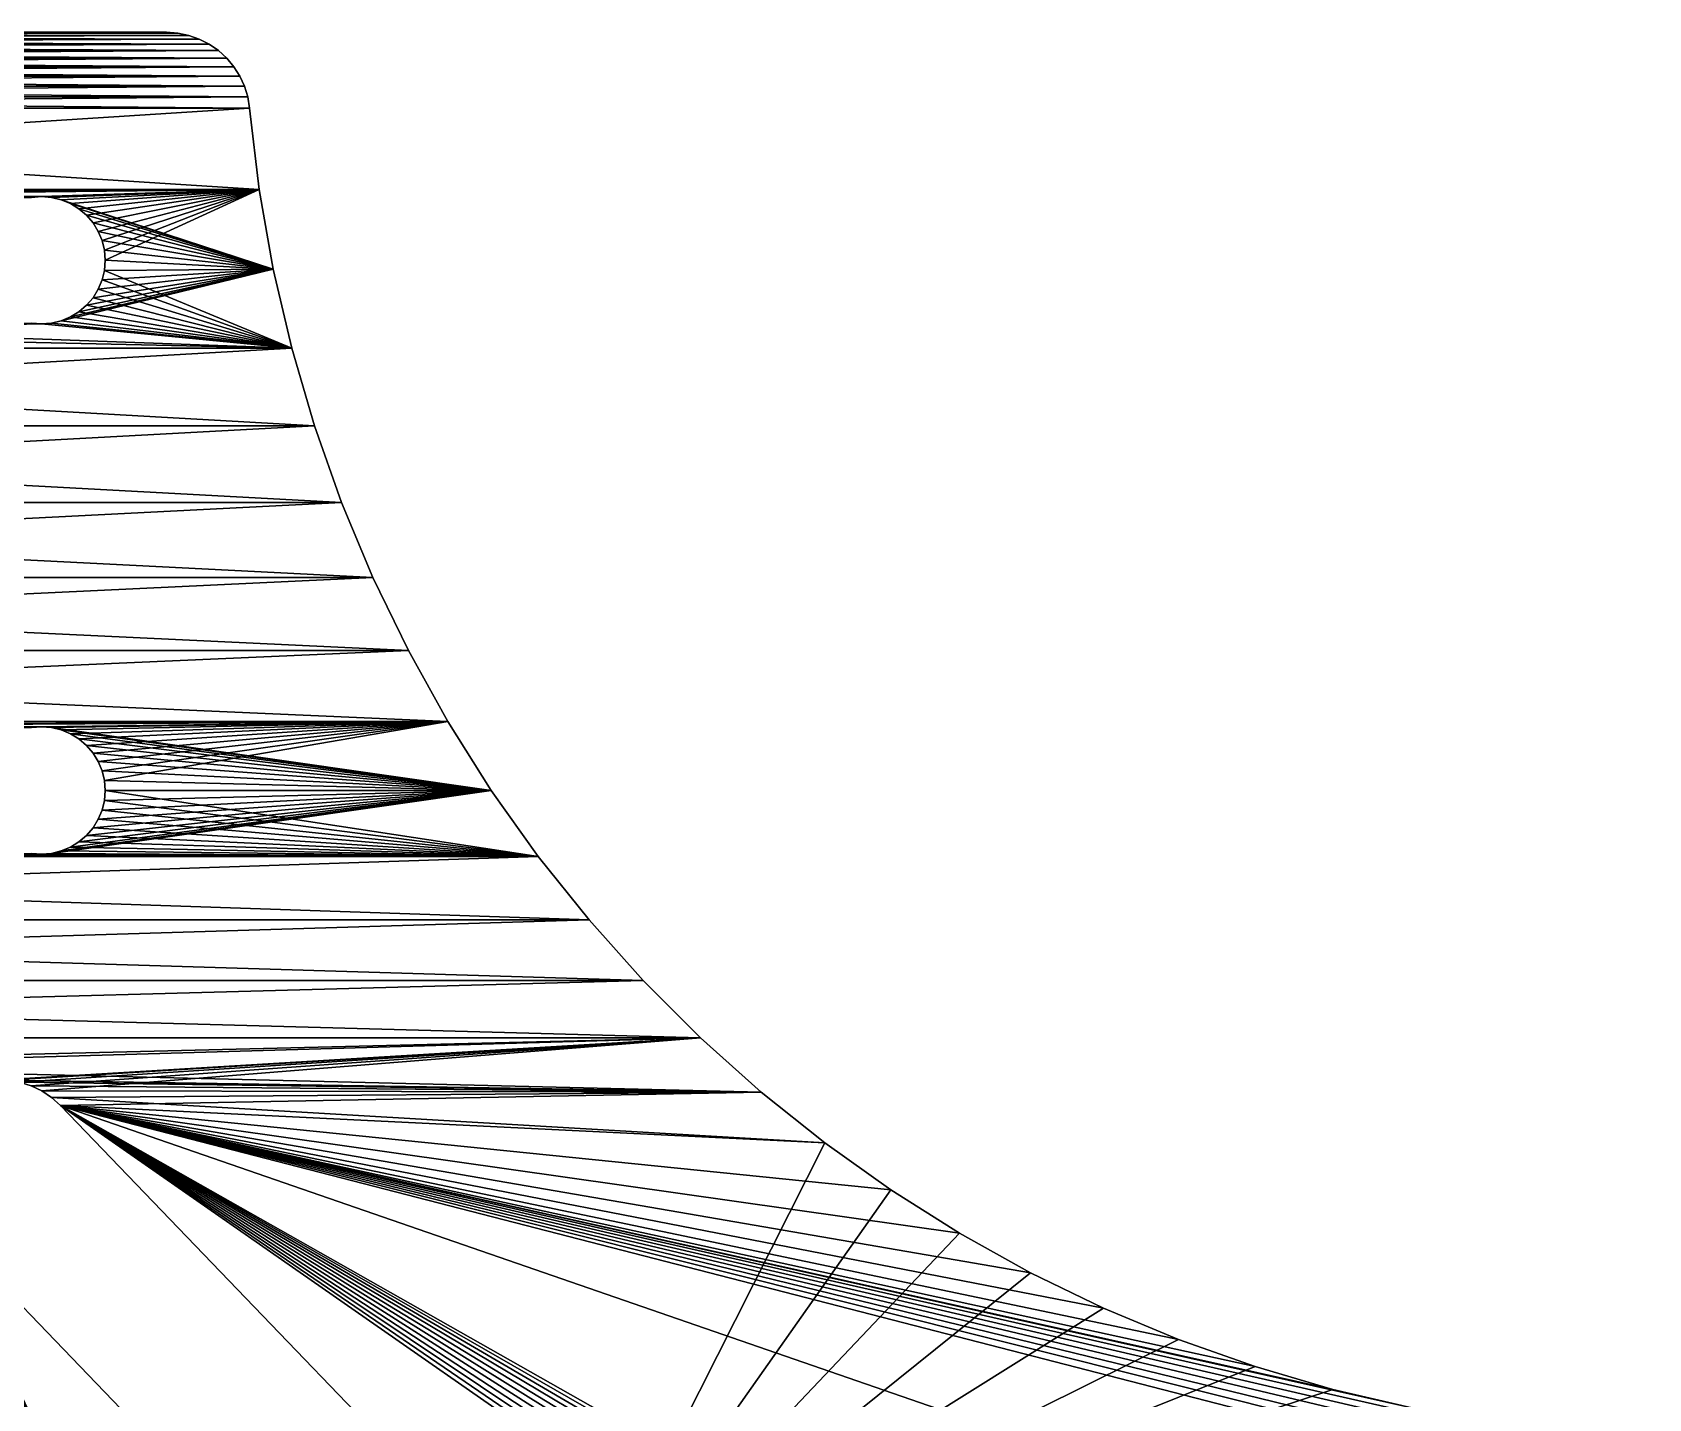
# Model space of a CAD drawing. Header units: millimetres. Extents: x -48.7 to 48.7, y -48.7 to 48.7.
# Drawn here: x 9.94 to 48.66, y 15.93 to 48.66 of the extents above; entities that cross this region are included whole.
import ezdxf

# ---------------------------------------------------------------- set-up
doc = ezdxf.new("R2010")
doc.units = ezdxf.units.MM
doc.header["$LTSCALE"] = 65.185185
for name, color, linetype in [('1', 7, 'CONTINUOUS'), ('125', 7, 'CONTINUOUS'), ('126', 7, 'CONTINUOUS'), ('127', 7, 'CONTINUOUS'), ('2', 7, 'CONTINUOUS'), ('45', 7, 'CONTINUOUS'), ('46', 7, 'CONTINUOUS'), ('47', 7, 'CONTINUOUS'), ('48', 7, 'CONTINUOUS'), ('95', 7, 'CONTINUOUS'), ('96', 7, 'CONTINUOUS'), ('97', 7, 'CONTINUOUS')]:
    doc.layers.add(name, color=color, linetype=linetype)

msp = doc.modelspace()

# ---------------------------------------------------------------- linework, layer by layer
at = {"layer": '1', "linetype": 'CONTINUOUS'}
for points in [[(-13.936, 48.5), (14.176, 48.377), (-14.176, 48.377), (-13.936, 48.5)], [(-13.687, 48.587), (13.936, 48.5), (-13.936, 48.5), (-13.687, 48.587)], [(13.936, 48.5), (14.176, 48.377), (-13.936, 48.5), (13.936, 48.5)], [(-13.425, 48.64), (13.687, 48.587), (-13.687, 48.587), (-13.425, 48.64)], [(13.687, 48.587), (13.936, 48.5), (-13.687, 48.587), (13.687, 48.587)], [(-13.151, 48.66), (13.425, 48.64), (-13.425, 48.64), (-13.151, 48.66)], [(13.425, 48.64), (13.687, 48.587), (-13.425, 48.64), (13.425, 48.64)], [(13.151, 48.66), (13.425, 48.64), (-13.151, 48.66), (13.151, 48.66)], [(-14.595, 48.044), (14.768, 47.835), (-14.768, 47.835), (-14.595, 48.044)], [(-14.399, 48.223), (14.595, 48.044), (-14.595, 48.044), (-14.399, 48.223)], [(14.595, 48.044), (14.768, 47.835), (-14.595, 48.044), (14.595, 48.044)], [(-14.176, 48.377), (14.399, 48.223), (-14.399, 48.223), (-14.176, 48.377)], [(14.399, 48.223), (14.595, 48.044), (-14.399, 48.223), (14.399, 48.223)], [(14.176, 48.377), (14.399, 48.223), (-14.176, 48.377), (14.176, 48.377)], [(-14.768, 47.835), (14.912, 47.607), (-14.912, 47.607), (-14.768, 47.835)], [(14.768, 47.835), (14.912, 47.607), (-14.768, 47.835), (14.768, 47.835)], [(-15.021, 47.368), (15.098, 47.112), (-15.098, 47.112), (-15.021, 47.368)], [(-14.912, 47.607), (15.021, 47.368), (-15.021, 47.368), (-14.912, 47.607)], [(15.021, 47.368), (15.098, 47.112), (-15.021, 47.368), (15.021, 47.368)], [(14.912, 47.607), (15.021, 47.368), (-14.912, 47.607), (14.912, 47.607)], [(-15.098, 47.112), (15.143, 46.841), (-15.143, 46.841), (-15.098, 47.112)], [(15.098, 47.112), (15.143, 46.841), (-15.098, 47.112), (15.098, 47.112)], [(-15.143, 46.841), (15.375, 44.897), (-15.375, 44.897), (-15.143, 46.841)], [(15.143, 46.841), (15.375, 44.897), (-15.143, 46.841), (15.143, 46.841)], [(10.16, 44.724), (0, 44.724), (-15.375, 44.897), (10.16, 44.724)], [(15.375, 44.897), (10.16, 44.724), (-15.375, 44.897), (15.375, 44.897)], [(9.921, 44.706), (0, 44.724), (10.16, 44.724), (9.921, 44.706)], [(10.399, 44.706), (10.16, 44.724), (15.375, 44.897), (10.399, 44.706)], [(10.631, 44.65), (10.399, 44.706), (15.375, 44.897), (10.631, 44.65)], [(15.711, 42.983), (10.631, 44.65), (15.375, 44.897), (15.711, 42.983)], [(10.853, 44.558), (10.631, 44.65), (15.711, 42.983), (10.853, 44.558)], [(11.055, 44.434), (10.853, 44.558), (15.711, 42.983), (11.055, 44.434)], [(11.239, 44.277), (11.055, 44.434), (15.711, 42.983), (11.239, 44.277)], [(11.393, 44.097), (11.239, 44.277), (15.711, 42.983), (11.393, 44.097)], [(11.519, 43.891), (11.393, 44.097), (15.711, 42.983), (11.519, 43.891)], [(11.61, 43.672), (11.519, 43.891), (15.711, 42.983), (11.61, 43.672)], [(11.665, 43.442), (11.61, 43.672), (15.711, 42.983), (11.665, 43.442)], [(11.685, 43.2), (11.665, 43.442), (15.711, 42.983), (11.685, 43.2)], [(11.665, 42.958), (11.685, 43.2), (15.711, 42.983), (11.665, 42.958)], [(16.152, 41.096), (11.665, 42.958), (15.711, 42.983), (16.152, 41.096)], [(11.519, 42.509), (11.61, 42.728), (16.152, 41.096), (11.519, 42.509)], [(11.61, 42.728), (11.665, 42.958), (16.152, 41.096), (11.61, 42.728)], [(11.239, 42.123), (11.393, 42.303), (16.152, 41.096), (11.239, 42.123)], [(11.393, 42.303), (11.519, 42.509), (16.152, 41.096), (11.393, 42.303)], [(10.631, 41.75), (10.853, 41.842), (16.152, 41.096), (10.631, 41.75)], [(10.853, 41.842), (11.055, 41.966), (16.152, 41.096), (10.853, 41.842)], [(11.055, 41.966), (11.239, 42.123), (16.152, 41.096), (11.055, 41.966)], [(-10.16, 41.676), (16.152, 41.096), (-16.152, 41.096), (-10.16, 41.676)], [(-10.16, 41.676), (0, 41.676), (16.152, 41.096), (-10.16, 41.676)], [(0, 41.676), (0.239, 41.694), (10.16, 41.676), (0, 41.676)], [(0, 41.676), (10.16, 41.676), (16.152, 41.096), (0, 41.676)], [(10.16, 41.676), (0.239, 41.694), (9.921, 41.694), (10.16, 41.676)], [(10.16, 41.676), (10.399, 41.694), (16.152, 41.096), (10.16, 41.676)], [(10.399, 41.694), (10.631, 41.75), (16.152, 41.096), (10.399, 41.694)], [(-16.152, 41.096), (16.698, 39.233), (-16.698, 39.233), (-16.152, 41.096)], [(16.152, 41.096), (16.698, 39.233), (-16.152, 41.096), (16.152, 41.096)], [(-16.698, 39.233), (17.349, 37.395), (-17.349, 37.395), (-16.698, 39.233)], [(16.698, 39.233), (17.349, 37.395), (-16.698, 39.233), (16.698, 39.233)], [(-17.349, 37.395), (18.1, 35.599), (-18.1, 35.599), (-17.349, 37.395)], [(17.349, 37.395), (18.1, 35.599), (-17.349, 37.395), (17.349, 37.395)], [(-18.1, 35.599), (18.948, 33.853), (-18.948, 33.853), (-18.1, 35.599)], [(18.1, 35.599), (18.948, 33.853), (-18.1, 35.599), (18.1, 35.599)], [(-18.948, 33.853), (19.895, 32.149), (-19.895, 32.149), (-18.948, 33.853)], [(18.948, 33.853), (19.895, 32.149), (-18.948, 33.853), (18.948, 33.853)], [(10.16, 32.024), (0, 32.024), (-19.895, 32.149), (10.16, 32.024)], [(19.895, 32.149), (10.16, 32.024), (-19.895, 32.149), (19.895, 32.149)], [(10.399, 32.006), (10.16, 32.024), (19.895, 32.149), (10.399, 32.006)], [(20.934, 30.502), (10.399, 32.006), (19.895, 32.149), (20.934, 30.502)], [(9.921, 32.006), (0, 32.024), (10.16, 32.024), (9.921, 32.006)], [(10.631, 31.95), (10.399, 32.006), (20.934, 30.502), (10.631, 31.95)], [(10.853, 31.858), (10.631, 31.95), (20.934, 30.502), (10.853, 31.858)], [(11.055, 31.734), (10.853, 31.858), (20.934, 30.502), (11.055, 31.734)], [(11.239, 31.577), (11.055, 31.734), (20.934, 30.502), (11.239, 31.577)], [(11.393, 31.397), (11.239, 31.577), (20.934, 30.502), (11.393, 31.397)], [(11.519, 31.191), (11.393, 31.397), (20.934, 30.502), (11.519, 31.191)], [(11.61, 30.972), (11.519, 31.191), (20.934, 30.502), (11.61, 30.972)], [(11.665, 30.742), (11.61, 30.972), (20.934, 30.502), (11.665, 30.742)], [(11.685, 30.5), (11.665, 30.742), (20.934, 30.502), (11.685, 30.5)], [(11.61, 30.028), (11.665, 30.258), (22.059, 28.922), (11.61, 30.028)], [(11.665, 30.258), (11.685, 30.5), (22.059, 28.922), (11.665, 30.258)], [(22.059, 28.922), (11.685, 30.5), (20.934, 30.502), (22.059, 28.922)], [(11.519, 29.809), (11.61, 30.028), (22.059, 28.922), (11.519, 29.809)], [(11.239, 29.423), (11.393, 29.603), (22.059, 28.922), (11.239, 29.423)], [(11.393, 29.603), (11.519, 29.809), (22.059, 28.922), (11.393, 29.603)], [(10.399, 28.994), (10.631, 29.05), (22.059, 28.922), (10.399, 28.994)], [(10.631, 29.05), (10.853, 29.142), (22.059, 28.922), (10.631, 29.05)], [(10.853, 29.142), (11.055, 29.266), (22.059, 28.922), (10.853, 29.142)], [(11.055, 29.266), (11.239, 29.423), (22.059, 28.922), (11.055, 29.266)], [(-22.059, 28.922), (23.276, 27.399), (-23.276, 27.399), (-22.059, 28.922)], [(-10.16, 28.976), (22.059, 28.922), (-22.059, 28.922), (-10.16, 28.976)], [(22.059, 28.922), (23.276, 27.399), (-22.059, 28.922), (22.059, 28.922)], [(-10.16, 28.976), (0, 28.976), (22.059, 28.922), (-10.16, 28.976)], [(0, 28.976), (0.239, 28.994), (10.16, 28.976), (0, 28.976)], [(0, 28.976), (10.16, 28.976), (22.059, 28.922), (0, 28.976)], [(10.16, 28.976), (0.239, 28.994), (9.921, 28.994), (10.16, 28.976)], [(10.16, 28.976), (10.399, 28.994), (22.059, 28.922), (10.16, 28.976)], [(-23.276, 27.399), (24.575, 25.947), (-24.575, 25.947), (-23.276, 27.399)], [(23.276, 27.399), (24.575, 25.947), (-23.276, 27.399), (23.276, 27.399)], [(-24.575, 25.947), (25.947, 24.575), (-25.947, 24.575), (-24.575, 25.947)], [(24.575, 25.947), (25.947, 24.575), (-24.575, 25.947), (24.575, 25.947)], [(25.947, 24.575), (27.399, 23.276), (-25.947, 24.575), (25.947, 24.575)], [(-25.947, 24.575), (27.399, 23.276), (9.069, 23.563), (-25.947, 24.575)], [(9.069, 23.563), (27.399, 23.276), (9.355, 23.558), (9.069, 23.563)], [(9.355, 23.558), (27.399, 23.276), (9.635, 23.512), (9.355, 23.558)], [(9.635, 23.512), (27.399, 23.276), (9.909, 23.426), (9.635, 23.512)], [(9.909, 23.426), (27.399, 23.276), (10.163, 23.304), (9.909, 23.426)], [(10.163, 23.304), (27.399, 23.276), (10.398, 23.147), (10.163, 23.304)], [(27.399, 23.276), (28.922, 22.059), (10.398, 23.147), (27.399, 23.276)], [(10.398, 23.147), (28.922, 22.059), (10.614, 22.953), (10.398, 23.147)], [(28.995, 10.402), (28.975, 10.16), (10.614, 22.953), (28.995, 10.402)], [(10.614, 22.953), (28.975, 10.16), (22.917, 10.16), (10.614, 22.953)], [(29.05, 10.632), (28.995, 10.402), (10.614, 22.953), (29.05, 10.632)], [(29.141, 10.851), (29.05, 10.632), (10.614, 22.953), (29.141, 10.851)], [(29.267, 11.057), (29.141, 10.851), (10.614, 22.953), (29.267, 11.057)], [(29.421, 11.237), (29.267, 11.057), (10.614, 22.953), (29.421, 11.237)], [(29.605, 11.394), (29.421, 11.237), (10.614, 22.953), (29.605, 11.394)], [(29.807, 11.518), (29.605, 11.394), (10.614, 22.953), (29.807, 11.518)], [(30.029, 11.61), (29.807, 11.518), (10.614, 22.953), (30.029, 11.61)], [(30.261, 11.666), (30.029, 11.61), (10.614, 22.953), (30.261, 11.666)], [(30.5, 11.684), (30.261, 11.666), (10.614, 22.953), (30.5, 11.684)], [(43.2, 11.684), (30.5, 11.684), (10.614, 22.953), (43.2, 11.684)], [(48.66, 13.151), (43.2, 11.684), (10.614, 22.953), (48.66, 13.151)], [(48.64, 13.425), (48.66, 13.151), (10.614, 22.953), (48.64, 13.425)], [(48.587, 13.687), (48.64, 13.425), (10.614, 22.953), (48.587, 13.687)], [(48.5, 13.936), (48.587, 13.687), (10.614, 22.953), (48.5, 13.936)], [(48.377, 14.176), (48.5, 13.936), (10.614, 22.953), (48.377, 14.176)], [(48.223, 14.399), (48.377, 14.176), (10.614, 22.953), (48.223, 14.399)], [(42.983, 15.711), (48.223, 14.399), (10.614, 22.953), (42.983, 15.711)], [(41.096, 16.152), (42.983, 15.711), (10.614, 22.953), (41.096, 16.152)], [(39.233, 16.698), (41.096, 16.152), (10.614, 22.953), (39.233, 16.698)], [(37.395, 17.349), (39.233, 16.698), (10.614, 22.953), (37.395, 17.349)], [(35.599, 18.1), (37.395, 17.349), (10.614, 22.953), (35.599, 18.1)], [(33.853, 18.948), (35.599, 18.1), (10.614, 22.953), (33.853, 18.948)], [(32.149, 19.895), (33.853, 18.948), (10.614, 22.953), (32.149, 19.895)], [(30.502, 20.934), (32.149, 19.895), (10.614, 22.953), (30.502, 20.934)], [(28.922, 22.059), (30.502, 20.934), (10.614, 22.953), (28.922, 22.059)], [(20.125, 7.298), (0.471, 20.117), (7.731, 20.18), (20.125, 7.298)], [(0, 20.042), (0.239, 20.061), (20.125, 7.298), (0, 20.042)], [(8.212, 13.063), (0, 20.042), (20.125, 7.298), (8.212, 13.063)], [(0.239, 20.061), (0.471, 20.117), (20.125, 7.298), (0.239, 20.061)]]:
    msp.add_3dface(points, dxfattribs=at)
at = {"layer": '125', "linetype": 'CONTINUOUS'}
for points in [[(20.125, 7.298), (7.731, 20.18), (20.125, 7.298, 3.175), (20.125, 7.298)], [(20.125, 7.298, 3.175), (7.731, 20.18), (7.731, 20.18, 3.175), (20.125, 7.298, 3.175)]]:
    msp.add_3dface(points, dxfattribs=at)
at = {"layer": '126', "linetype": 'CONTINUOUS'}
for points in [[(9.909, 23.426), (10.163, 23.304), (9.909, 23.426, 3.175), (9.909, 23.426)], [(10.163, 23.304), (10.163, 23.304, 3.175), (9.909, 23.426, 3.175), (10.163, 23.304)], [(10.163, 23.304), (10.398, 23.147), (10.163, 23.304, 3.175), (10.163, 23.304)], [(10.398, 23.147), (10.398, 23.147, 3.175), (10.163, 23.304, 3.175), (10.398, 23.147)], [(10.398, 23.147), (10.614, 22.953), (10.398, 23.147, 3.175), (10.398, 23.147)], [(10.614, 22.953), (10.614, 22.953, 3.175), (10.398, 23.147, 3.175), (10.614, 22.953)]]:
    msp.add_3dface(points, dxfattribs=at)
at = {"layer": '127', "linetype": 'CONTINUOUS'}
for points in [[(10.614, 22.953), (22.917, 10.16), (10.614, 22.953, 3.175), (10.614, 22.953)], [(22.917, 10.16), (22.917, 10.16, 3.175), (10.614, 22.953, 3.175), (22.917, 10.16)]]:
    msp.add_3dface(points, dxfattribs=at)
at = {"layer": '2', "linetype": 'CONTINUOUS'}
for points in [[(-13.936, 48.5, 3.175), (-14.176, 48.377, 3.175), (13.936, 48.5, 3.175), (-13.936, 48.5, 3.175)], [(13.936, 48.5, 3.175), (-14.176, 48.377, 3.175), (14.176, 48.377, 3.175), (13.936, 48.5, 3.175)], [(-13.687, 48.587, 3.175), (-13.936, 48.5, 3.175), (13.687, 48.587, 3.175), (-13.687, 48.587, 3.175)], [(13.687, 48.587, 3.175), (-13.936, 48.5, 3.175), (13.936, 48.5, 3.175), (13.687, 48.587, 3.175)], [(-13.425, 48.64, 3.175), (-13.687, 48.587, 3.175), (13.425, 48.64, 3.175), (-13.425, 48.64, 3.175)], [(13.425, 48.64, 3.175), (-13.687, 48.587, 3.175), (13.687, 48.587, 3.175), (13.425, 48.64, 3.175)], [(-13.151, 48.66, 3.175), (-13.425, 48.64, 3.175), (13.151, 48.66, 3.175), (-13.151, 48.66, 3.175)], [(13.151, 48.66, 3.175), (-13.425, 48.64, 3.175), (13.425, 48.64, 3.175), (13.151, 48.66, 3.175)], [(-14.595, 48.044, 3.175), (-14.768, 47.835, 3.175), (14.595, 48.044, 3.175), (-14.595, 48.044, 3.175)], [(14.595, 48.044, 3.175), (-14.768, 47.835, 3.175), (14.768, 47.835, 3.175), (14.595, 48.044, 3.175)], [(-14.399, 48.223, 3.175), (-14.595, 48.044, 3.175), (14.399, 48.223, 3.175), (-14.399, 48.223, 3.175)], [(14.399, 48.223, 3.175), (-14.595, 48.044, 3.175), (14.595, 48.044, 3.175), (14.399, 48.223, 3.175)], [(-14.176, 48.377, 3.175), (-14.399, 48.223, 3.175), (14.176, 48.377, 3.175), (-14.176, 48.377, 3.175)], [(14.176, 48.377, 3.175), (-14.399, 48.223, 3.175), (14.399, 48.223, 3.175), (14.176, 48.377, 3.175)], [(-14.768, 47.835, 3.175), (-14.912, 47.607, 3.175), (14.768, 47.835, 3.175), (-14.768, 47.835, 3.175)], [(14.768, 47.835, 3.175), (-14.912, 47.607, 3.175), (14.912, 47.607, 3.175), (14.768, 47.835, 3.175)], [(-15.021, 47.368, 3.175), (-15.098, 47.112, 3.175), (15.021, 47.368, 3.175), (-15.021, 47.368, 3.175)], [(15.021, 47.368, 3.175), (-15.098, 47.112, 3.175), (15.098, 47.112, 3.175), (15.021, 47.368, 3.175)], [(-14.912, 47.607, 3.175), (-15.021, 47.368, 3.175), (14.912, 47.607, 3.175), (-14.912, 47.607, 3.175)], [(14.912, 47.607, 3.175), (-15.021, 47.368, 3.175), (15.021, 47.368, 3.175), (14.912, 47.607, 3.175)], [(-15.098, 47.112, 3.175), (-15.143, 46.841, 3.175), (15.098, 47.112, 3.175), (-15.098, 47.112, 3.175)], [(15.098, 47.112, 3.175), (-15.143, 46.841, 3.175), (15.143, 46.841, 3.175), (15.098, 47.112, 3.175)], [(-15.143, 46.841, 3.175), (-15.375, 44.897, 3.175), (15.143, 46.841, 3.175), (-15.143, 46.841, 3.175)], [(15.143, 46.841, 3.175), (-15.375, 44.897, 3.175), (15.375, 44.897, 3.175), (15.143, 46.841, 3.175)], [(-15.375, 44.897, 3.175), (-10.16, 44.724, 3.175), (15.375, 44.897, 3.175), (-15.375, 44.897, 3.175)], [(-10.16, 44.724, 3.175), (0, 44.724, 3.175), (15.375, 44.897, 3.175), (-10.16, 44.724, 3.175)], [(0, 44.724, 3.175), (10.16, 44.724, 3.175), (15.375, 44.897, 3.175), (0, 44.724, 3.175)], [(0, 44.724, 3.175), (0.239, 44.706, 3.175), (10.16, 44.724, 3.175), (0, 44.724, 3.175)], [(10.16, 44.724, 3.175), (0.239, 44.706, 3.175), (9.921, 44.706, 3.175), (10.16, 44.724, 3.175)], [(10.16, 44.724, 3.175), (10.399, 44.706, 3.175), (15.375, 44.897, 3.175), (10.16, 44.724, 3.175)], [(10.399, 44.706, 3.175), (10.631, 44.65, 3.175), (15.375, 44.897, 3.175), (10.399, 44.706, 3.175)], [(10.631, 44.65, 3.175), (10.853, 44.558, 3.175), (15.375, 44.897, 3.175), (10.631, 44.65, 3.175)], [(10.853, 44.558, 3.175), (11.055, 44.434, 3.175), (15.375, 44.897, 3.175), (10.853, 44.558, 3.175)], [(11.055, 44.434, 3.175), (11.239, 44.277, 3.175), (15.375, 44.897, 3.175), (11.055, 44.434, 3.175)], [(11.239, 44.277, 3.175), (11.393, 44.097, 3.175), (15.375, 44.897, 3.175), (11.239, 44.277, 3.175)], [(11.393, 44.097, 3.175), (11.519, 43.891, 3.175), (15.375, 44.897, 3.175), (11.393, 44.097, 3.175)], [(11.519, 43.891, 3.175), (11.61, 43.672, 3.175), (15.375, 44.897, 3.175), (11.519, 43.891, 3.175)], [(11.61, 43.672, 3.175), (11.665, 43.442, 3.175), (15.375, 44.897, 3.175), (11.61, 43.672, 3.175)], [(11.665, 43.442, 3.175), (11.685, 43.2, 3.175), (15.375, 44.897, 3.175), (11.665, 43.442, 3.175)], [(15.375, 44.897, 3.175), (11.685, 43.2, 3.175), (15.711, 42.983, 3.175), (15.375, 44.897, 3.175)], [(10.853, 41.842, 3.175), (10.631, 41.75, 3.175), (15.711, 42.983, 3.175), (10.853, 41.842, 3.175)], [(15.711, 42.983, 3.175), (10.631, 41.75, 3.175), (16.152, 41.096, 3.175), (15.711, 42.983, 3.175)], [(11.055, 41.966, 3.175), (10.853, 41.842, 3.175), (15.711, 42.983, 3.175), (11.055, 41.966, 3.175)], [(11.239, 42.123, 3.175), (11.055, 41.966, 3.175), (15.711, 42.983, 3.175), (11.239, 42.123, 3.175)], [(11.393, 42.303, 3.175), (11.239, 42.123, 3.175), (15.711, 42.983, 3.175), (11.393, 42.303, 3.175)], [(11.519, 42.509, 3.175), (11.393, 42.303, 3.175), (15.711, 42.983, 3.175), (11.519, 42.509, 3.175)], [(11.61, 42.728, 3.175), (11.519, 42.509, 3.175), (15.711, 42.983, 3.175), (11.61, 42.728, 3.175)], [(11.665, 42.958, 3.175), (11.61, 42.728, 3.175), (15.711, 42.983, 3.175), (11.665, 42.958, 3.175)], [(11.685, 43.2, 3.175), (11.665, 42.958, 3.175), (15.711, 42.983, 3.175), (11.685, 43.2, 3.175)], [(10.16, 41.676, 3.175), (0, 41.676, 3.175), (-16.152, 41.096, 3.175), (10.16, 41.676, 3.175)], [(10.16, 41.676, 3.175), (-16.152, 41.096, 3.175), (16.152, 41.096, 3.175), (10.16, 41.676, 3.175)], [(9.921, 41.694, 3.175), (0, 41.676, 3.175), (10.16, 41.676, 3.175), (9.921, 41.694, 3.175)], [(10.399, 41.694, 3.175), (10.16, 41.676, 3.175), (16.152, 41.096, 3.175), (10.399, 41.694, 3.175)], [(10.631, 41.75, 3.175), (10.399, 41.694, 3.175), (16.152, 41.096, 3.175), (10.631, 41.75, 3.175)], [(-16.152, 41.096, 3.175), (-16.698, 39.233, 3.175), (16.152, 41.096, 3.175), (-16.152, 41.096, 3.175)], [(16.152, 41.096, 3.175), (-16.698, 39.233, 3.175), (16.698, 39.233, 3.175), (16.152, 41.096, 3.175)], [(-16.698, 39.233, 3.175), (-17.349, 37.395, 3.175), (16.698, 39.233, 3.175), (-16.698, 39.233, 3.175)], [(16.698, 39.233, 3.175), (-17.349, 37.395, 3.175), (17.349, 37.395, 3.175), (16.698, 39.233, 3.175)], [(-17.349, 37.395, 3.175), (-18.1, 35.599, 3.175), (17.349, 37.395, 3.175), (-17.349, 37.395, 3.175)], [(17.349, 37.395, 3.175), (-18.1, 35.599, 3.175), (18.1, 35.599, 3.175), (17.349, 37.395, 3.175)], [(-18.1, 35.599, 3.175), (-18.948, 33.853, 3.175), (18.1, 35.599, 3.175), (-18.1, 35.599, 3.175)], [(18.1, 35.599, 3.175), (-18.948, 33.853, 3.175), (18.948, 33.853, 3.175), (18.1, 35.599, 3.175)], [(-18.948, 33.853, 3.175), (-19.895, 32.149, 3.175), (18.948, 33.853, 3.175), (-18.948, 33.853, 3.175)], [(18.948, 33.853, 3.175), (-19.895, 32.149, 3.175), (19.895, 32.149, 3.175), (18.948, 33.853, 3.175)], [(-19.895, 32.149, 3.175), (-10.16, 32.024, 3.175), (19.895, 32.149, 3.175), (-19.895, 32.149, 3.175)], [(-10.16, 32.024, 3.175), (0, 32.024, 3.175), (19.895, 32.149, 3.175), (-10.16, 32.024, 3.175)], [(0, 32.024, 3.175), (10.16, 32.024, 3.175), (19.895, 32.149, 3.175), (0, 32.024, 3.175)], [(10.16, 32.024, 3.175), (10.399, 32.006, 3.175), (19.895, 32.149, 3.175), (10.16, 32.024, 3.175)], [(10.399, 32.006, 3.175), (10.631, 31.95, 3.175), (19.895, 32.149, 3.175), (10.399, 32.006, 3.175)], [(10.631, 31.95, 3.175), (10.853, 31.858, 3.175), (19.895, 32.149, 3.175), (10.631, 31.95, 3.175)], [(10.853, 31.858, 3.175), (11.055, 31.734, 3.175), (19.895, 32.149, 3.175), (10.853, 31.858, 3.175)], [(11.055, 31.734, 3.175), (11.239, 31.577, 3.175), (19.895, 32.149, 3.175), (11.055, 31.734, 3.175)], [(11.239, 31.577, 3.175), (11.393, 31.397, 3.175), (19.895, 32.149, 3.175), (11.239, 31.577, 3.175)], [(11.393, 31.397, 3.175), (11.519, 31.191, 3.175), (19.895, 32.149, 3.175), (11.393, 31.397, 3.175)], [(11.519, 31.191, 3.175), (11.61, 30.972, 3.175), (19.895, 32.149, 3.175), (11.519, 31.191, 3.175)], [(11.61, 30.972, 3.175), (11.665, 30.742, 3.175), (19.895, 32.149, 3.175), (11.61, 30.972, 3.175)], [(19.895, 32.149, 3.175), (11.665, 30.742, 3.175), (20.934, 30.502, 3.175), (19.895, 32.149, 3.175)], [(0, 32.024, 3.175), (0.239, 32.006, 3.175), (10.16, 32.024, 3.175), (0, 32.024, 3.175)], [(10.16, 32.024, 3.175), (0.239, 32.006, 3.175), (9.921, 32.006, 3.175), (10.16, 32.024, 3.175)], [(11.665, 30.742, 3.175), (11.685, 30.5, 3.175), (20.934, 30.502, 3.175), (11.665, 30.742, 3.175)], [(10.631, 29.05, 3.175), (10.399, 28.994, 3.175), (20.934, 30.502, 3.175), (10.631, 29.05, 3.175)], [(20.934, 30.502, 3.175), (10.399, 28.994, 3.175), (22.059, 28.922, 3.175), (20.934, 30.502, 3.175)], [(10.853, 29.142, 3.175), (10.631, 29.05, 3.175), (20.934, 30.502, 3.175), (10.853, 29.142, 3.175)], [(11.055, 29.266, 3.175), (10.853, 29.142, 3.175), (20.934, 30.502, 3.175), (11.055, 29.266, 3.175)], [(11.239, 29.423, 3.175), (11.055, 29.266, 3.175), (20.934, 30.502, 3.175), (11.239, 29.423, 3.175)], [(11.393, 29.603, 3.175), (11.239, 29.423, 3.175), (20.934, 30.502, 3.175), (11.393, 29.603, 3.175)], [(11.519, 29.809, 3.175), (11.393, 29.603, 3.175), (20.934, 30.502, 3.175), (11.519, 29.809, 3.175)], [(11.61, 30.028, 3.175), (11.519, 29.809, 3.175), (20.934, 30.502, 3.175), (11.61, 30.028, 3.175)], [(11.665, 30.258, 3.175), (11.61, 30.028, 3.175), (20.934, 30.502, 3.175), (11.665, 30.258, 3.175)], [(11.685, 30.5, 3.175), (11.665, 30.258, 3.175), (20.934, 30.502, 3.175), (11.685, 30.5, 3.175)], [(-22.059, 28.922, 3.175), (-23.276, 27.399, 3.175), (22.059, 28.922, 3.175), (-22.059, 28.922, 3.175)], [(22.059, 28.922, 3.175), (-23.276, 27.399, 3.175), (23.276, 27.399, 3.175), (22.059, 28.922, 3.175)], [(10.16, 28.976, 3.175), (0, 28.976, 3.175), (-22.059, 28.922, 3.175), (10.16, 28.976, 3.175)], [(10.16, 28.976, 3.175), (-22.059, 28.922, 3.175), (22.059, 28.922, 3.175), (10.16, 28.976, 3.175)], [(9.921, 28.994, 3.175), (0, 28.976, 3.175), (10.16, 28.976, 3.175), (9.921, 28.994, 3.175)], [(10.399, 28.994, 3.175), (10.16, 28.976, 3.175), (22.059, 28.922, 3.175), (10.399, 28.994, 3.175)], [(-23.276, 27.399, 3.175), (-24.575, 25.947, 3.175), (23.276, 27.399, 3.175), (-23.276, 27.399, 3.175)], [(23.276, 27.399, 3.175), (-24.575, 25.947, 3.175), (24.575, 25.947, 3.175), (23.276, 27.399, 3.175)], [(-24.575, 25.947, 3.175), (-25.947, 24.575, 3.175), (24.575, 25.947, 3.175), (-24.575, 25.947, 3.175)], [(24.575, 25.947, 3.175), (-25.947, 24.575, 3.175), (25.947, 24.575, 3.175), (24.575, 25.947, 3.175)], [(-25.947, 24.575, 3.175), (-27.399, 23.276, 3.175), (25.947, 24.575, 3.175), (-25.947, 24.575, 3.175)], [(25.947, 24.575, 3.175), (-27.399, 23.276, 3.175), (-9.069, 23.563, 3.175), (25.947, 24.575, 3.175)], [(25.947, 24.575, 3.175), (-9.069, 23.563, 3.175), (9.069, 23.563, 3.175), (25.947, 24.575, 3.175)], [(9.355, 23.558, 3.175), (25.947, 24.575, 3.175), (9.069, 23.563, 3.175), (9.355, 23.558, 3.175)], [(9.635, 23.512, 3.175), (25.947, 24.575, 3.175), (9.355, 23.558, 3.175), (9.635, 23.512, 3.175)], [(9.909, 23.426, 3.175), (25.947, 24.575, 3.175), (9.635, 23.512, 3.175), (9.909, 23.426, 3.175)], [(10.163, 23.304, 3.175), (25.947, 24.575, 3.175), (9.909, 23.426, 3.175), (10.163, 23.304, 3.175)], [(27.399, 23.276, 3.175), (25.947, 24.575, 3.175), (10.163, 23.304, 3.175), (27.399, 23.276, 3.175)], [(10.398, 23.147, 3.175), (27.399, 23.276, 3.175), (10.163, 23.304, 3.175), (10.398, 23.147, 3.175)], [(10.614, 22.953, 3.175), (27.399, 23.276, 3.175), (10.398, 23.147, 3.175), (10.614, 22.953, 3.175)], [(28.922, 22.059, 3.175), (27.399, 23.276, 3.175), (10.614, 22.953, 3.175), (28.922, 22.059, 3.175)], [(22.917, 10.16, 3.175), (28.922, 22.059, 3.175), (10.614, 22.953, 3.175), (22.917, 10.16, 3.175)], [(30.502, 20.934, 3.175), (28.922, 22.059, 3.175), (22.917, 10.16, 3.175), (30.502, 20.934, 3.175)], [(32.149, 19.895, 3.175), (30.502, 20.934, 3.175), (22.917, 10.16, 3.175), (32.149, 19.895, 3.175)], [(13.494, 7.781, 3.175), (13.609, 7.539, 3.175), (7.731, 20.18, 3.175), (13.494, 7.781, 3.175)], [(13.609, 7.539, 3.175), (20.125, 7.298, 3.175), (7.731, 20.18, 3.175), (13.609, 7.539, 3.175)], [(13.345, 8.008, 3.175), (13.494, 7.781, 3.175), (7.731, 20.18, 3.175), (13.345, 8.008, 3.175)], [(13.162, 8.221, 3.175), (13.345, 8.008, 3.175), (7.731, 20.18, 3.175), (13.162, 8.221, 3.175)], [(8.653, 12.73, 3.175), (13.162, 8.221, 3.175), (7.731, 20.18, 3.175), (8.653, 12.73, 3.175)], [(33.853, 18.948, 3.175), (32.149, 19.895, 3.175), (22.917, 10.16, 3.175), (33.853, 18.948, 3.175)], [(35.599, 18.1, 3.175), (33.853, 18.948, 3.175), (22.917, 10.16, 3.175), (35.599, 18.1, 3.175)], [(37.395, 17.349, 3.175), (35.599, 18.1, 3.175), (22.917, 10.16, 3.175), (37.395, 17.349, 3.175)], [(39.233, 16.698, 3.175), (37.395, 17.349, 3.175), (22.917, 10.16, 3.175), (39.233, 16.698, 3.175)], [(41.096, 16.152, 3.175), (39.233, 16.698, 3.175), (22.917, 10.16, 3.175), (41.096, 16.152, 3.175)], [(42.983, 15.711, 3.175), (41.096, 16.152, 3.175), (22.917, 10.16, 3.175), (42.983, 15.711, 3.175)]]:
    msp.add_3dface(points, dxfattribs=at)
at = {"layer": '45', "linetype": 'CONTINUOUS'}
for points in [[(11.665, 30.258), (11.61, 30.028), (11.665, 30.258, 3.175), (11.665, 30.258)], [(11.61, 30.028), (11.61, 30.028, 3.175), (11.665, 30.258, 3.175), (11.61, 30.028)], [(11.685, 30.5), (11.665, 30.258), (11.685, 30.5, 3.175), (11.685, 30.5)], [(11.685, 30.5, 3.175), (11.665, 30.258), (11.665, 30.258, 3.175), (11.685, 30.5, 3.175)], [(11.61, 30.028), (11.519, 29.809), (11.61, 30.028, 3.175), (11.61, 30.028)], [(11.519, 29.809), (11.519, 29.809, 3.175), (11.61, 30.028, 3.175), (11.519, 29.809)], [(11.393, 29.603), (11.239, 29.423), (11.393, 29.603, 3.175), (11.393, 29.603)], [(11.239, 29.423), (11.239, 29.423, 3.175), (11.393, 29.603, 3.175), (11.239, 29.423)], [(11.519, 29.809), (11.393, 29.603), (11.519, 29.809, 3.175), (11.519, 29.809)], [(11.393, 29.603), (11.393, 29.603, 3.175), (11.519, 29.809, 3.175), (11.393, 29.603)], [(10.631, 29.05), (10.399, 28.994), (10.631, 29.05, 3.175), (10.631, 29.05)], [(10.399, 28.994), (10.399, 28.994, 3.175), (10.631, 29.05, 3.175), (10.399, 28.994)], [(10.853, 29.142), (10.631, 29.05), (10.853, 29.142, 3.175), (10.853, 29.142)], [(10.631, 29.05), (10.631, 29.05, 3.175), (10.853, 29.142, 3.175), (10.631, 29.05)], [(11.055, 29.266), (10.853, 29.142), (11.055, 29.266, 3.175), (11.055, 29.266)], [(10.853, 29.142), (10.853, 29.142, 3.175), (11.055, 29.266, 3.175), (10.853, 29.142)], [(11.239, 29.423), (11.055, 29.266), (11.239, 29.423, 3.175), (11.239, 29.423)], [(11.055, 29.266), (11.055, 29.266, 3.175), (11.239, 29.423, 3.175), (11.055, 29.266)], [(10.16, 28.976), (9.921, 28.994), (10.16, 28.976, 3.175), (10.16, 28.976)], [(9.921, 28.994), (9.921, 28.994, 3.175), (10.16, 28.976, 3.175), (9.921, 28.994)], [(10.399, 28.994), (10.16, 28.976), (10.399, 28.994, 3.175), (10.399, 28.994)], [(10.16, 28.976), (10.16, 28.976, 3.175), (10.399, 28.994, 3.175), (10.16, 28.976)]]:
    msp.add_3dface(points, dxfattribs=at)
at = {"layer": '46', "linetype": 'CONTINUOUS'}
for points in [[(9.921, 32.006), (10.16, 32.024), (9.921, 32.006, 3.175), (9.921, 32.006)], [(10.16, 32.024), (10.16, 32.024, 3.175), (9.921, 32.006, 3.175), (10.16, 32.024)], [(10.16, 32.024), (10.399, 32.006), (10.16, 32.024, 3.175), (10.16, 32.024)], [(10.399, 32.006), (10.399, 32.006, 3.175), (10.16, 32.024, 3.175), (10.399, 32.006)], [(10.399, 32.006), (10.631, 31.95), (10.399, 32.006, 3.175), (10.399, 32.006)], [(10.631, 31.95), (10.631, 31.95, 3.175), (10.399, 32.006, 3.175), (10.631, 31.95)], [(10.631, 31.95), (10.853, 31.858), (10.631, 31.95, 3.175), (10.631, 31.95)], [(10.853, 31.858), (10.853, 31.858, 3.175), (10.631, 31.95, 3.175), (10.853, 31.858)], [(10.853, 31.858), (11.055, 31.734), (10.853, 31.858, 3.175), (10.853, 31.858)], [(11.055, 31.734), (11.055, 31.734, 3.175), (10.853, 31.858, 3.175), (11.055, 31.734)], [(11.055, 31.734), (11.239, 31.577), (11.055, 31.734, 3.175), (11.055, 31.734)], [(11.239, 31.577), (11.239, 31.577, 3.175), (11.055, 31.734, 3.175), (11.239, 31.577)], [(11.239, 31.577), (11.393, 31.397), (11.239, 31.577, 3.175), (11.239, 31.577)], [(11.393, 31.397), (11.393, 31.397, 3.175), (11.239, 31.577, 3.175), (11.393, 31.397)], [(11.393, 31.397), (11.519, 31.191), (11.393, 31.397, 3.175), (11.393, 31.397)], [(11.519, 31.191), (11.519, 31.191, 3.175), (11.393, 31.397, 3.175), (11.519, 31.191)], [(11.519, 31.191), (11.61, 30.972), (11.519, 31.191, 3.175), (11.519, 31.191)], [(11.61, 30.972), (11.61, 30.972, 3.175), (11.519, 31.191, 3.175), (11.61, 30.972)], [(11.61, 30.972), (11.665, 30.742), (11.61, 30.972, 3.175), (11.61, 30.972)], [(11.665, 30.742), (11.665, 30.742, 3.175), (11.61, 30.972, 3.175), (11.665, 30.742)], [(11.665, 30.742), (11.685, 30.5), (11.665, 30.742, 3.175), (11.665, 30.742)], [(11.685, 30.5), (11.685, 30.5, 3.175), (11.665, 30.742, 3.175), (11.685, 30.5)]]:
    msp.add_3dface(points, dxfattribs=at)
at = {"layer": '47', "linetype": 'CONTINUOUS'}
for points in [[(11.685, 43.2), (11.665, 42.958), (11.685, 43.2, 3.175), (11.685, 43.2)], [(11.685, 43.2, 3.175), (11.665, 42.958), (11.665, 42.958, 3.175), (11.685, 43.2, 3.175)], [(11.61, 42.728), (11.519, 42.509), (11.61, 42.728, 3.175), (11.61, 42.728)], [(11.519, 42.509), (11.519, 42.509, 3.175), (11.61, 42.728, 3.175), (11.519, 42.509)], [(11.665, 42.958), (11.61, 42.728), (11.665, 42.958, 3.175), (11.665, 42.958)], [(11.61, 42.728), (11.61, 42.728, 3.175), (11.665, 42.958, 3.175), (11.61, 42.728)], [(11.393, 42.303), (11.239, 42.123), (11.393, 42.303, 3.175), (11.393, 42.303)], [(11.239, 42.123), (11.239, 42.123, 3.175), (11.393, 42.303, 3.175), (11.239, 42.123)], [(11.519, 42.509), (11.393, 42.303), (11.519, 42.509, 3.175), (11.519, 42.509)], [(11.393, 42.303), (11.393, 42.303, 3.175), (11.519, 42.509, 3.175), (11.393, 42.303)], [(10.853, 41.842), (10.631, 41.75), (10.853, 41.842, 3.175), (10.853, 41.842)], [(10.631, 41.75), (10.631, 41.75, 3.175), (10.853, 41.842, 3.175), (10.631, 41.75)], [(11.055, 41.966), (10.853, 41.842), (11.055, 41.966, 3.175), (11.055, 41.966)], [(10.853, 41.842), (10.853, 41.842, 3.175), (11.055, 41.966, 3.175), (10.853, 41.842)], [(11.239, 42.123), (11.055, 41.966), (11.239, 42.123, 3.175), (11.239, 42.123)], [(11.055, 41.966), (11.055, 41.966, 3.175), (11.239, 42.123, 3.175), (11.055, 41.966)], [(10.16, 41.676), (9.921, 41.694), (10.16, 41.676, 3.175), (10.16, 41.676)], [(9.921, 41.694), (9.921, 41.694, 3.175), (10.16, 41.676, 3.175), (9.921, 41.694)], [(10.399, 41.694), (10.16, 41.676), (10.399, 41.694, 3.175), (10.399, 41.694)], [(10.16, 41.676), (10.16, 41.676, 3.175), (10.399, 41.694, 3.175), (10.16, 41.676)], [(10.631, 41.75), (10.399, 41.694), (10.631, 41.75, 3.175), (10.631, 41.75)], [(10.399, 41.694), (10.399, 41.694, 3.175), (10.631, 41.75, 3.175), (10.399, 41.694)]]:
    msp.add_3dface(points, dxfattribs=at)
at = {"layer": '48', "linetype": 'CONTINUOUS'}
for points in [[(9.921, 44.706), (10.16, 44.724), (9.921, 44.706, 3.175), (9.921, 44.706)], [(10.16, 44.724), (10.16, 44.724, 3.175), (9.921, 44.706, 3.175), (10.16, 44.724)], [(10.16, 44.724), (10.399, 44.706), (10.16, 44.724, 3.175), (10.16, 44.724)], [(10.399, 44.706), (10.399, 44.706, 3.175), (10.16, 44.724, 3.175), (10.399, 44.706)], [(10.399, 44.706), (10.631, 44.65), (10.399, 44.706, 3.175), (10.399, 44.706)], [(10.631, 44.65), (10.631, 44.65, 3.175), (10.399, 44.706, 3.175), (10.631, 44.65)], [(10.631, 44.65), (10.853, 44.558), (10.631, 44.65, 3.175), (10.631, 44.65)], [(10.853, 44.558), (10.853, 44.558, 3.175), (10.631, 44.65, 3.175), (10.853, 44.558)], [(10.853, 44.558), (11.055, 44.434), (10.853, 44.558, 3.175), (10.853, 44.558)], [(11.055, 44.434), (11.055, 44.434, 3.175), (10.853, 44.558, 3.175), (11.055, 44.434)], [(11.055, 44.434), (11.239, 44.277), (11.055, 44.434, 3.175), (11.055, 44.434)], [(11.239, 44.277), (11.239, 44.277, 3.175), (11.055, 44.434, 3.175), (11.239, 44.277)], [(11.239, 44.277), (11.393, 44.097), (11.239, 44.277, 3.175), (11.239, 44.277)], [(11.393, 44.097), (11.393, 44.097, 3.175), (11.239, 44.277, 3.175), (11.393, 44.097)], [(11.393, 44.097), (11.519, 43.891), (11.393, 44.097, 3.175), (11.393, 44.097)], [(11.519, 43.891), (11.519, 43.891, 3.175), (11.393, 44.097, 3.175), (11.519, 43.891)], [(11.519, 43.891), (11.61, 43.672), (11.519, 43.891, 3.175), (11.519, 43.891)], [(11.61, 43.672), (11.61, 43.672, 3.175), (11.519, 43.891, 3.175), (11.61, 43.672)], [(11.61, 43.672), (11.665, 43.442), (11.61, 43.672, 3.175), (11.61, 43.672)], [(11.665, 43.442), (11.665, 43.442, 3.175), (11.61, 43.672, 3.175), (11.665, 43.442)], [(11.665, 43.442), (11.685, 43.2), (11.665, 43.442, 3.175), (11.665, 43.442)], [(11.685, 43.2), (11.685, 43.2, 3.175), (11.665, 43.442, 3.175), (11.685, 43.2)]]:
    msp.add_3dface(points, dxfattribs=at)
at = {"layer": '95', "linetype": 'CONTINUOUS'}
for points in [[(15.375, 44.897), (15.143, 46.841), (15.375, 44.897, 3.175), (15.375, 44.897)], [(15.143, 46.841), (15.143, 46.841, 3.175), (15.375, 44.897, 3.175), (15.143, 46.841)], [(15.711, 42.983), (15.375, 44.897), (15.711, 42.983, 3.175), (15.711, 42.983)], [(15.375, 44.897), (15.375, 44.897, 3.175), (15.711, 42.983, 3.175), (15.375, 44.897)], [(16.152, 41.096), (15.711, 42.983), (16.152, 41.096, 3.175), (16.152, 41.096)], [(15.711, 42.983), (15.711, 42.983, 3.175), (16.152, 41.096, 3.175), (15.711, 42.983)], [(16.698, 39.233), (16.152, 41.096), (16.698, 39.233, 3.175), (16.698, 39.233)], [(16.152, 41.096), (16.152, 41.096, 3.175), (16.698, 39.233, 3.175), (16.152, 41.096)], [(17.349, 37.395), (16.698, 39.233), (17.349, 37.395, 3.175), (17.349, 37.395)], [(16.698, 39.233), (16.698, 39.233, 3.175), (17.349, 37.395, 3.175), (16.698, 39.233)], [(18.1, 35.599), (17.349, 37.395), (18.1, 35.599, 3.175), (18.1, 35.599)], [(17.349, 37.395), (17.349, 37.395, 3.175), (18.1, 35.599, 3.175), (17.349, 37.395)], [(18.948, 33.853), (18.1, 35.599), (18.948, 33.853, 3.175), (18.948, 33.853)], [(18.1, 35.599), (18.1, 35.599, 3.175), (18.948, 33.853, 3.175), (18.1, 35.599)], [(19.895, 32.149), (18.948, 33.853), (19.895, 32.149, 3.175), (19.895, 32.149)], [(18.948, 33.853), (18.948, 33.853, 3.175), (19.895, 32.149, 3.175), (18.948, 33.853)], [(20.934, 30.502), (19.895, 32.149), (20.934, 30.502, 3.175), (20.934, 30.502)], [(19.895, 32.149), (19.895, 32.149, 3.175), (20.934, 30.502, 3.175), (19.895, 32.149)], [(22.059, 28.922), (20.934, 30.502), (22.059, 28.922, 3.175), (22.059, 28.922)], [(20.934, 30.502), (20.934, 30.502, 3.175), (22.059, 28.922, 3.175), (20.934, 30.502)], [(23.276, 27.399), (22.059, 28.922), (23.276, 27.399, 3.175), (23.276, 27.399)], [(22.059, 28.922), (22.059, 28.922, 3.175), (23.276, 27.399, 3.175), (22.059, 28.922)], [(24.575, 25.947), (23.276, 27.399), (24.575, 25.947, 3.175), (24.575, 25.947)], [(23.276, 27.399), (23.276, 27.399, 3.175), (24.575, 25.947, 3.175), (23.276, 27.399)], [(25.947, 24.575), (24.575, 25.947), (25.947, 24.575, 3.175), (25.947, 24.575)], [(24.575, 25.947), (24.575, 25.947, 3.175), (25.947, 24.575, 3.175), (24.575, 25.947)], [(27.399, 23.276), (25.947, 24.575), (27.399, 23.276, 3.175), (27.399, 23.276)], [(25.947, 24.575), (25.947, 24.575, 3.175), (27.399, 23.276, 3.175), (25.947, 24.575)], [(28.922, 22.059), (27.399, 23.276), (28.922, 22.059, 3.175), (28.922, 22.059)], [(27.399, 23.276), (27.399, 23.276, 3.175), (28.922, 22.059, 3.175), (27.399, 23.276)], [(30.502, 20.934), (28.922, 22.059), (30.502, 20.934, 3.175), (30.502, 20.934)], [(28.922, 22.059), (28.922, 22.059, 3.175), (30.502, 20.934, 3.175), (28.922, 22.059)], [(32.149, 19.895), (30.502, 20.934), (32.149, 19.895, 3.175), (32.149, 19.895)], [(30.502, 20.934), (30.502, 20.934, 3.175), (32.149, 19.895, 3.175), (30.502, 20.934)], [(33.853, 18.948), (32.149, 19.895), (33.853, 18.948, 3.175), (33.853, 18.948)], [(32.149, 19.895), (32.149, 19.895, 3.175), (33.853, 18.948, 3.175), (32.149, 19.895)], [(35.599, 18.1), (33.853, 18.948), (35.599, 18.1, 3.175), (35.599, 18.1)], [(33.853, 18.948), (33.853, 18.948, 3.175), (35.599, 18.1, 3.175), (33.853, 18.948)], [(37.395, 17.349), (35.599, 18.1), (37.395, 17.349, 3.175), (37.395, 17.349)], [(35.599, 18.1), (35.599, 18.1, 3.175), (37.395, 17.349, 3.175), (35.599, 18.1)], [(39.233, 16.698), (37.395, 17.349), (39.233, 16.698, 3.175), (39.233, 16.698)], [(37.395, 17.349), (37.395, 17.349, 3.175), (39.233, 16.698, 3.175), (37.395, 17.349)], [(41.096, 16.152), (39.233, 16.698), (41.096, 16.152, 3.175), (41.096, 16.152)], [(39.233, 16.698), (39.233, 16.698, 3.175), (41.096, 16.152, 3.175), (39.233, 16.698)], [(42.983, 15.711), (41.096, 16.152), (42.983, 15.711, 3.175), (42.983, 15.711)], [(41.096, 16.152), (41.096, 16.152, 3.175), (42.983, 15.711, 3.175), (41.096, 16.152)]]:
    msp.add_3dface(points, dxfattribs=at)
at = {"layer": '96', "linetype": 'CONTINUOUS'}
for points in [[(13.425, 48.64), (13.151, 48.66), (13.425, 48.64, 3.175), (13.425, 48.64)], [(13.151, 48.66), (13.151, 48.66, 3.175), (13.425, 48.64, 3.175), (13.151, 48.66)], [(13.687, 48.587), (13.425, 48.64), (13.687, 48.587, 3.175), (13.687, 48.587)], [(13.425, 48.64), (13.425, 48.64, 3.175), (13.687, 48.587, 3.175), (13.425, 48.64)], [(13.936, 48.5), (13.687, 48.587), (13.936, 48.5, 3.175), (13.936, 48.5)], [(13.687, 48.587), (13.687, 48.587, 3.175), (13.936, 48.5, 3.175), (13.687, 48.587)], [(14.176, 48.377), (13.936, 48.5), (14.176, 48.377, 3.175), (14.176, 48.377)], [(13.936, 48.5), (13.936, 48.5, 3.175), (14.176, 48.377, 3.175), (13.936, 48.5)], [(14.399, 48.223), (14.176, 48.377), (14.399, 48.223, 3.175), (14.399, 48.223)], [(14.176, 48.377), (14.176, 48.377, 3.175), (14.399, 48.223, 3.175), (14.176, 48.377)], [(14.595, 48.044), (14.399, 48.223), (14.595, 48.044, 3.175), (14.595, 48.044)], [(14.399, 48.223), (14.399, 48.223, 3.175), (14.595, 48.044, 3.175), (14.399, 48.223)], [(14.768, 47.835), (14.595, 48.044), (14.768, 47.835, 3.175), (14.768, 47.835)], [(14.595, 48.044), (14.595, 48.044, 3.175), (14.768, 47.835, 3.175), (14.595, 48.044)], [(14.912, 47.607), (14.768, 47.835), (14.912, 47.607, 3.175), (14.912, 47.607)], [(14.768, 47.835), (14.768, 47.835, 3.175), (14.912, 47.607, 3.175), (14.768, 47.835)], [(15.021, 47.368), (14.912, 47.607), (15.021, 47.368, 3.175), (15.021, 47.368)], [(14.912, 47.607), (14.912, 47.607, 3.175), (15.021, 47.368, 3.175), (14.912, 47.607)], [(15.098, 47.112), (15.021, 47.368), (15.098, 47.112, 3.175), (15.098, 47.112)], [(15.021, 47.368), (15.021, 47.368, 3.175), (15.098, 47.112, 3.175), (15.021, 47.368)], [(15.143, 46.841), (15.098, 47.112), (15.143, 46.841, 3.175), (15.143, 46.841)], [(15.098, 47.112), (15.098, 47.112, 3.175), (15.143, 46.841, 3.175), (15.098, 47.112)]]:
    msp.add_3dface(points, dxfattribs=at)
at = {"layer": '97', "linetype": 'CONTINUOUS'}
for points in [[(13.151, 48.66), (-13.151, 48.66), (13.151, 48.66, 3.175), (13.151, 48.66)], [(-13.151, 48.66), (-13.151, 48.66, 3.175), (13.151, 48.66, 3.175), (-13.151, 48.66)]]:
    msp.add_3dface(points, dxfattribs=at)

doc.saveas('drawing.dxf')
